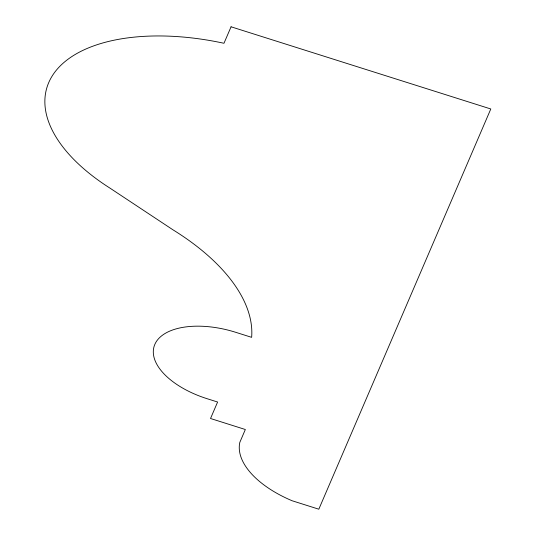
<?xml version="1.0" encoding="UTF-8"?>
<svg xmlns="http://www.w3.org/2000/svg" width="536" height="536" viewBox="0 0 536 536"><rect width="100%" height="100%" fill="white"/><g stroke="black" fill="none" stroke-linecap="round" stroke-linejoin="round"><path stroke-width="0.8" d="M231.063 26.8L223.981 43.275A178.555 91.696 15.5 0 0 55.623 71.1A178.555 91.696 15.5 0 0 109.793 188.009L172.981 229.83A208.27 106.959 15.5 0 1 251.639 337.345L235.626 332.28A69.908 35.899 15.5 0 0 154.817 344.434A69.908 35.899 15.5 0 0 207.084 398.697L217.609 402.027L210.527 418.502L245.334 429.51L239.833 442.327A87.247 44.803 15.5 0 0 292.154 500.765L318.82 509.2L490.802 108.976L231.063 26.8"/></g></svg>
